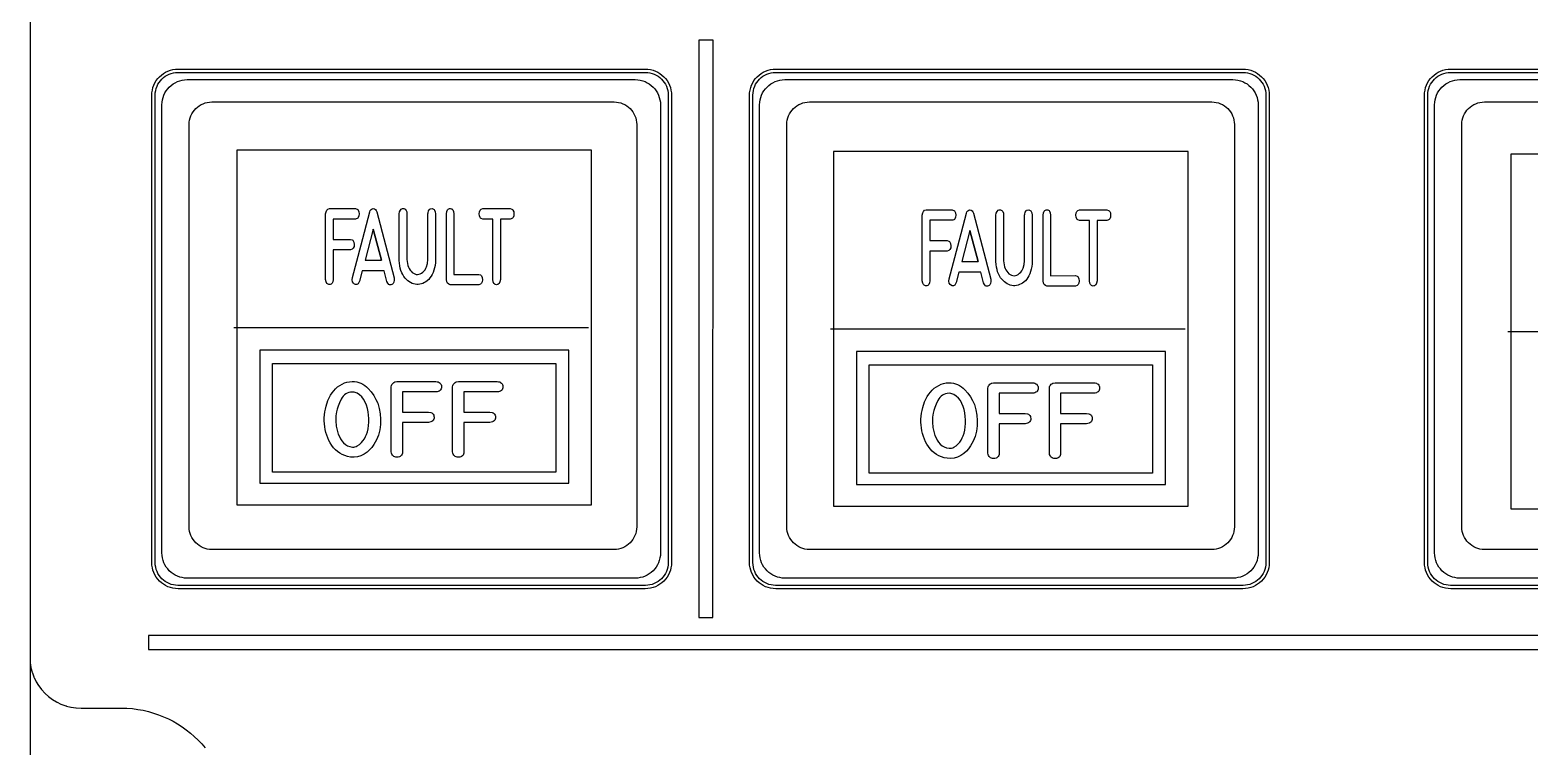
# Model space of a CAD drawing. Extents: x 27 to 704, y 10 to 614.
# Drawn here: x 27 to 94.7, y 219.6 to 252 of the extents above; entities that cross this region are included whole.
import ezdxf

# ---------------------------------------------------------------- set-up
doc = ezdxf.new("R2010")
doc.units = 0
for name, color, linetype in [('_BACKPANEL', 5, 'CONTINUOUS'), ('_ENGRAVING', 105, 'CONTINUOUS'), ('_LABELS', 30, 'CONTINUOUS'), ('_TOPLAYER', 1, 'CONTINUOUS')]:
    doc.layers.add(name, color=color, linetype=linetype)

msp = doc.modelspace()

# ---------------------------------------------------------------- linework, layer by layer
at = {"layer": '_BACKPANEL'}
for points in [[(26.966, 315.712), (26.966, 302.323), (26.966, 275.545), (26.966, 221.988), (26.966, 208.599), (26.966, 181.821), (171.966, 181.821), (171.966, 208.599), (171.966, 221.988), (171.966, 275.545), (171.966, 302.323), (171.966, 315.712)], [(33.644, 250.089), (54.74, 250.089), (54.845, 250.084), (54.947, 250.068), (55.046, 250.043), (55.14, 250.008), (55.23, 249.965), (55.315, 249.914), (55.394, 249.855), (55.467, 249.789), (55.533, 249.716), (55.592, 249.637), (55.643, 249.552), (55.687, 249.462), (55.721, 249.368), (55.746, 249.269), (55.762, 249.167), (55.767, 249.061), (55.767, 227.966), (55.762, 227.861), (55.746, 227.759), (55.721, 227.66), (55.687, 227.566), (55.643, 227.476), (55.592, 227.391), (55.533, 227.312), (55.467, 227.239), (55.394, 227.173), (55.315, 227.114), (55.23, 227.063), (55.14, 227.019), (55.046, 226.985), (54.947, 226.96), (54.845, 226.944), (54.74, 226.939), (33.644, 226.939), (33.539, 226.944), (33.437, 226.96), (33.338, 226.985), (33.244, 227.019), (33.154, 227.063), (33.069, 227.114), (32.99, 227.173), (32.917, 227.239), (32.851, 227.312), (32.792, 227.391), (32.741, 227.476), (32.698, 227.566), (32.663, 227.66), (32.638, 227.759), (32.622, 227.861), (32.617, 227.966), (32.617, 249.061), (32.622, 249.167), (32.638, 249.269), (32.663, 249.368), (32.698, 249.462), (32.741, 249.552), (32.792, 249.637), (32.851, 249.716), (32.917, 249.789), (32.99, 249.855), (33.069, 249.914), (33.154, 249.965), (33.244, 250.008), (33.338, 250.043), (33.437, 250.068), (33.539, 250.084)], [(60.62, 250.089), (81.715, 250.089), (81.821, 250.084), (81.923, 250.068), (82.021, 250.043), (82.116, 250.008), (82.206, 249.965), (82.29, 249.914), (82.369, 249.855), (82.442, 249.789), (82.509, 249.716), (82.568, 249.637), (82.619, 249.552), (82.662, 249.462), (82.696, 249.368), (82.722, 249.269), (82.737, 249.167), (82.743, 249.061), (82.743, 227.966), (82.737, 227.861), (82.722, 227.759), (82.696, 227.66), (82.662, 227.566), (82.619, 227.476), (82.568, 227.391), (82.509, 227.312), (82.442, 227.239), (82.369, 227.173), (82.29, 227.114), (82.206, 227.063), (82.116, 227.019), (82.021, 226.985), (81.923, 226.96), (81.821, 226.944), (81.715, 226.939), (60.62, 226.939), (60.514, 226.944), (60.412, 226.96), (60.314, 226.985), (60.219, 227.019), (60.129, 227.063), (60.045, 227.114), (59.966, 227.173), (59.893, 227.239), (59.827, 227.312), (59.767, 227.391), (59.716, 227.476), (59.673, 227.566), (59.639, 227.66), (59.613, 227.759), (59.598, 227.861), (59.593, 227.966), (59.593, 249.061), (59.598, 249.167), (59.613, 249.269), (59.639, 249.368), (59.673, 249.462), (59.716, 249.552), (59.767, 249.637), (59.827, 249.716), (59.893, 249.789), (59.966, 249.855), (60.045, 249.914), (60.129, 249.965), (60.219, 250.008), (60.314, 250.043), (60.412, 250.068), (60.514, 250.084)]]:
    msp.add_lwpolyline(points, close=True, dxfattribs=at)
msp.add_lwpolyline([(112.179, 226.939), (91.084, 226.939), (90.978, 226.944), (90.876, 226.96), (90.777, 226.985), (90.683, 227.019), (90.593, 227.063), (90.508, 227.114), (90.429, 227.173), (90.357, 227.239), (90.29, 227.312), (90.231, 227.391), (90.18, 227.476), (90.137, 227.566), (90.102, 227.66), (90.077, 227.759), (90.062, 227.861), (90.056, 227.966), (90.056, 249.061), (90.062, 249.167), (90.077, 249.269), (90.102, 249.368), (90.137, 249.462), (90.18, 249.552), (90.231, 249.637), (90.29, 249.716), (90.357, 249.789), (90.429, 249.855), (90.508, 249.914), (90.593, 249.965), (90.683, 250.008), (90.777, 250.043), (90.876, 250.068), (90.978, 250.084), (91.084, 250.089), (112.179, 250.089)], dxfattribs=at)
at = {"layer": '_ENGRAVING'}
for points in [[(57.156, 251.549), (57.146, 225.486), (57.782, 225.486), (57.792, 251.549)], [(33.654, 250.242), (54.73, 250.242), (54.852, 250.236), (54.97, 250.218), (55.085, 250.189), (55.194, 250.149), (55.298, 250.099), (55.396, 250.039), (55.488, 249.971), (55.572, 249.894), (55.649, 249.81), (55.718, 249.718), (55.777, 249.62), (55.827, 249.516), (55.867, 249.406), (55.896, 249.292), (55.914, 249.174), (55.92, 249.052), (55.92, 227.976), (55.914, 227.854), (55.896, 227.736), (55.867, 227.621), (55.827, 227.512), (55.777, 227.408), (55.718, 227.31), (55.649, 227.218), (55.572, 227.134), (55.488, 227.057), (55.396, 226.988), (55.298, 226.929), (55.194, 226.879), (55.085, 226.839), (54.97, 226.81), (54.852, 226.792), (54.73, 226.786), (33.654, 226.786), (33.532, 226.792), (33.414, 226.81), (33.3, 226.839), (33.19, 226.879), (33.086, 226.929), (32.988, 226.988), (32.896, 227.057), (32.812, 227.134), (32.735, 227.218), (32.667, 227.31), (32.607, 227.408), (32.557, 227.512), (32.517, 227.621), (32.488, 227.736), (32.47, 227.854), (32.464, 227.976), (32.464, 249.052), (32.47, 249.174), (32.488, 249.292), (32.517, 249.406), (32.557, 249.516), (32.607, 249.62), (32.667, 249.718), (32.735, 249.81), (32.812, 249.894), (32.896, 249.971), (32.988, 250.039), (33.086, 250.099), (33.19, 250.149), (33.3, 250.189), (33.414, 250.218), (33.532, 250.236)], [(60.63, 250.242), (81.705, 250.242), (81.827, 250.236), (81.946, 250.218), (82.06, 250.189), (82.17, 250.149), (82.274, 250.099), (82.372, 250.039), (82.463, 249.971), (82.548, 249.894), (82.625, 249.81), (82.693, 249.718), (82.753, 249.62), (82.803, 249.516), (82.842, 249.406), (82.872, 249.292), (82.89, 249.174), (82.896, 249.052), (82.896, 227.976), (82.89, 227.854), (82.872, 227.736), (82.842, 227.621), (82.803, 227.512), (82.753, 227.408), (82.693, 227.31), (82.625, 227.218), (82.548, 227.134), (82.463, 227.057), (82.372, 226.988), (82.274, 226.929), (82.17, 226.879), (82.06, 226.839), (81.946, 226.81), (81.827, 226.792), (81.705, 226.786), (60.63, 226.786), (60.508, 226.792), (60.389, 226.81), (60.275, 226.839), (60.166, 226.879), (60.061, 226.929), (59.963, 226.988), (59.872, 227.057), (59.787, 227.134), (59.71, 227.218), (59.642, 227.31), (59.583, 227.408), (59.533, 227.512), (59.493, 227.621), (59.463, 227.736), (59.445, 227.854), (59.439, 227.976), (59.439, 249.052), (59.445, 249.174), (59.463, 249.292), (59.493, 249.406), (59.533, 249.516), (59.583, 249.62), (59.642, 249.718), (59.71, 249.81), (59.787, 249.894), (59.872, 249.971), (59.963, 250.039), (60.061, 250.099), (60.166, 250.149), (60.275, 250.189), (60.389, 250.218), (60.508, 250.236)], [(34.062, 249.764), (54.278, 249.764), (54.395, 249.758), (54.509, 249.741), (54.619, 249.713), (54.724, 249.674), (54.824, 249.626), (54.918, 249.569), (55.006, 249.504), (55.087, 249.43), (55.16, 249.349), (55.226, 249.261), (55.283, 249.167), (55.331, 249.067), (55.369, 248.962), (55.397, 248.853), (55.415, 248.739), (55.42, 248.622), (55.42, 228.406), (55.415, 228.289), (55.397, 228.175), (55.369, 228.066), (55.331, 227.961), (55.283, 227.861), (55.226, 227.767), (55.16, 227.679), (55.087, 227.598), (55.006, 227.524), (54.918, 227.458), (54.824, 227.401), (54.724, 227.353), (54.619, 227.315), (54.509, 227.287), (54.395, 227.27), (54.278, 227.264), (34.062, 227.264), (33.945, 227.27), (33.832, 227.287), (33.722, 227.315), (33.617, 227.353), (33.517, 227.401), (33.423, 227.458), (33.335, 227.524), (33.254, 227.598), (33.181, 227.679), (33.115, 227.767), (33.058, 227.861), (33.01, 227.961), (32.972, 228.066), (32.944, 228.175), (32.926, 228.289), (32.92, 228.406), (32.92, 248.622), (32.926, 248.739), (32.944, 248.853), (32.972, 248.962), (33.01, 249.067), (33.058, 249.167), (33.115, 249.261), (33.181, 249.349), (33.254, 249.43), (33.335, 249.504), (33.423, 249.569), (33.517, 249.626), (33.617, 249.674), (33.722, 249.713), (33.832, 249.741), (33.945, 249.758)], [(61.038, 249.764), (81.254, 249.764), (81.371, 249.758), (81.485, 249.741), (81.594, 249.713), (81.699, 249.674), (81.799, 249.626), (81.893, 249.569), (81.981, 249.504), (82.062, 249.43), (82.136, 249.349), (82.201, 249.261), (82.258, 249.167), (82.306, 249.067), (82.345, 248.962), (82.373, 248.853), (82.39, 248.739), (82.396, 248.622), (82.396, 228.406), (82.39, 228.289), (82.373, 228.175), (82.345, 228.066), (82.306, 227.961), (82.258, 227.861), (82.201, 227.767), (82.136, 227.679), (82.062, 227.598), (81.981, 227.524), (81.893, 227.458), (81.799, 227.401), (81.699, 227.353), (81.594, 227.315), (81.485, 227.287), (81.371, 227.27), (81.254, 227.264), (61.038, 227.264), (60.921, 227.27), (60.807, 227.287), (60.698, 227.315), (60.592, 227.353), (60.493, 227.401), (60.398, 227.458), (60.311, 227.524), (60.23, 227.598), (60.156, 227.679), (60.09, 227.767), (60.033, 227.861), (59.985, 227.961), (59.947, 228.066), (59.919, 228.175), (59.902, 228.289), (59.896, 228.406), (59.896, 248.622), (59.902, 248.739), (59.919, 248.853), (59.947, 248.962), (59.985, 249.067), (60.033, 249.167), (60.09, 249.261), (60.156, 249.349), (60.23, 249.43), (60.311, 249.504), (60.398, 249.569), (60.493, 249.626), (60.592, 249.674), (60.698, 249.713), (60.807, 249.741), (60.921, 249.758)], [(32.309, 224.047), (168.127, 224.047), (168.127, 224.683), (32.309, 224.683)]]:
    msp.add_lwpolyline(points, close=True, dxfattribs=at)
for points in [[(112.169, 226.786), (91.094, 226.786), (90.972, 226.792), (90.853, 226.81), (90.739, 226.839), (90.629, 226.879), (90.525, 226.929), (90.427, 226.988), (90.335, 227.057), (90.251, 227.134), (90.174, 227.218), (90.106, 227.31), (90.046, 227.408), (89.996, 227.512), (89.956, 227.621), (89.927, 227.736), (89.909, 227.854), (89.903, 227.976), (89.903, 249.052), (89.909, 249.174), (89.927, 249.292), (89.956, 249.406), (89.996, 249.516), (90.046, 249.62), (90.106, 249.718), (90.174, 249.81), (90.251, 249.894), (90.335, 249.971), (90.427, 250.039), (90.525, 250.099), (90.629, 250.149), (90.739, 250.189), (90.853, 250.218), (90.972, 250.236), (91.094, 250.242), (112.169, 250.242)], [(111.718, 227.264), (91.502, 227.264), (91.385, 227.27), (91.271, 227.287), (91.161, 227.315), (91.056, 227.353), (90.956, 227.401), (90.862, 227.458), (90.774, 227.524), (90.693, 227.598), (90.62, 227.679), (90.554, 227.767), (90.497, 227.861), (90.449, 227.961), (90.411, 228.066), (90.383, 228.175), (90.365, 228.289), (90.36, 228.406), (90.36, 248.622), (90.365, 248.739), (90.383, 248.853), (90.411, 248.962), (90.449, 249.067), (90.497, 249.167), (90.554, 249.261), (90.62, 249.349), (90.693, 249.43), (90.774, 249.504), (90.862, 249.569), (90.956, 249.626), (91.056, 249.674), (91.161, 249.713), (91.271, 249.741), (91.385, 249.758), (91.502, 249.764), (111.718, 249.764)]]:
    msp.add_lwpolyline(points, dxfattribs=at)
at = {"layer": '_LABELS'}
for points in [[(52.307, 230.572), (52.307, 246.574), (36.307, 246.574), (36.307, 230.572)], [(79.237, 230.513), (79.237, 246.515), (63.237, 246.515), (63.237, 230.513)], [(109.805, 230.399), (109.805, 246.401), (93.805, 246.401), (93.805, 230.399)], [(40.307, 240.746), (40.307, 243.706), (40.326, 243.804), (40.361, 243.877), (40.412, 243.923), (40.479, 243.945), (41.653, 243.945), (41.692, 243.937), (41.727, 243.923), (41.756, 243.903), (41.779, 243.876), (41.811, 243.804), (41.821, 243.707), (41.811, 243.61), (41.779, 243.539), (41.755, 243.513), (41.725, 243.493), (41.691, 243.48), (41.651, 243.473), (40.648, 243.473), (40.648, 242.555), (41.43, 242.555), (41.503, 242.535), (41.532, 242.516), (41.556, 242.49), (41.588, 242.422), (41.6, 242.329), (41.59, 242.235), (41.558, 242.163), (41.534, 242.135), (41.505, 242.112), (41.43, 242.084), (40.648, 242.084), (40.648, 240.746), (40.633, 240.645), (40.601, 240.572), (40.578, 240.546), (40.551, 240.527), (40.519, 240.516), (40.484, 240.511), (40.448, 240.514), (40.416, 240.525), (40.388, 240.543), (40.363, 240.568), (40.327, 240.642)], [(41.521, 240.832), (41.909, 242.311), (42.299, 243.79), (42.324, 243.857), (42.359, 243.905), (42.403, 243.934), (42.458, 243.945), (42.512, 243.936), (42.557, 243.907), (42.592, 243.858), (42.618, 243.79), (43.395, 240.824), (43.402, 240.716), (43.387, 240.629), (43.35, 240.563), (43.323, 240.538), (43.291, 240.518), (43.257, 240.505), (43.224, 240.501), (43.194, 240.506), (43.166, 240.519), (43.116, 240.572), (43.074, 240.659), (42.949, 241.139), (41.961, 241.139), (41.839, 240.671), (41.797, 240.583), (41.772, 240.552), (41.746, 240.53), (41.717, 240.518), (41.686, 240.514), (41.654, 240.519), (41.619, 240.532), (41.559, 240.578), (41.523, 240.644), (41.51, 240.728)], [(45.268, 241.641), (45.268, 241.607), (45.263, 241.506), (45.247, 241.382), (45.225, 241.267), (45.197, 241.159), (45.162, 241.06), (45.12, 240.97), (45.073, 240.888), (45.019, 240.814), (44.959, 240.749), (44.83, 240.643), (44.764, 240.602), (44.697, 240.57), (44.629, 240.545), (44.56, 240.529), (44.49, 240.521), (44.418, 240.521), (44.347, 240.529), (44.278, 240.545), (44.21, 240.569), (44.143, 240.601), (44.015, 240.689), (43.893, 240.81), (43.836, 240.882), (43.787, 240.962), (43.745, 241.05), (43.709, 241.146), (43.68, 241.25), (43.658, 241.361), (43.642, 241.48), (43.634, 241.607), (43.634, 241.641), (43.634, 243.71), (43.647, 243.8), (43.681, 243.875), (43.725, 243.923), (43.778, 243.945), (43.841, 243.94), (43.9, 243.911), (43.942, 243.864), (43.967, 243.796), (43.976, 243.71), (43.976, 241.641), (43.998, 241.46), (44.019, 241.379), (44.046, 241.303), (44.08, 241.234), (44.121, 241.171), (44.168, 241.114), (44.221, 241.063), (44.278, 241.022), (44.336, 240.993), (44.395, 240.976), (44.454, 240.972), (44.515, 240.98), (44.575, 241.001), (44.637, 241.034), (44.699, 241.08), (44.752, 241.13), (44.797, 241.186), (44.835, 241.249), (44.865, 241.319), (44.907, 241.472), (44.927, 241.641), (44.927, 243.71), (44.93, 243.755), (44.952, 243.844), (44.99, 243.905), (45.014, 243.925), (45.043, 243.937), (45.113, 243.941), (45.181, 243.919), (45.207, 243.899), (45.229, 243.873), (45.258, 243.804), (45.268, 243.71)], [(45.929, 240.506), (45.862, 240.526), (45.811, 240.571), (45.776, 240.643), (45.757, 240.74), (45.757, 243.706), (45.778, 243.812), (45.814, 243.887), (45.838, 243.912), (45.866, 243.931), (45.898, 243.941), (45.934, 243.944), (45.97, 243.939), (46.001, 243.927), (46.028, 243.908), (46.051, 243.882), (46.083, 243.809), (46.099, 243.706), (46.099, 240.975), (47.218, 240.976), (47.293, 240.951), (47.322, 240.93), (47.346, 240.903), (47.378, 240.831), (47.388, 240.735), (47.377, 240.641), (47.344, 240.571), (47.32, 240.546), (47.291, 240.526), (47.217, 240.506)], [(47.854, 240.743), (47.854, 243.471), (47.409, 243.471), (47.335, 243.493), (47.305, 243.513), (47.282, 243.54), (47.25, 243.611), (47.24, 243.707), (47.25, 243.804), (47.282, 243.875), (47.306, 243.902), (47.335, 243.922), (47.409, 243.945), (48.639, 243.945), (48.713, 243.923), (48.741, 243.903), (48.765, 243.876), (48.797, 243.804), (48.807, 243.707), (48.797, 243.61), (48.766, 243.539), (48.742, 243.512), (48.713, 243.492), (48.679, 243.479), (48.639, 243.471), (48.196, 243.471), (48.196, 240.743), (48.174, 240.639), (48.137, 240.565), (48.113, 240.54), (48.085, 240.521), (48.053, 240.511), (48.017, 240.508), (47.981, 240.512), (47.95, 240.524), (47.923, 240.543), (47.901, 240.568), (47.868, 240.641)], [(67.237, 240.688), (67.237, 243.648), (67.256, 243.746), (67.291, 243.818), (67.342, 243.865), (67.409, 243.886), (68.583, 243.886), (68.623, 243.878), (68.657, 243.864), (68.686, 243.844), (68.709, 243.817), (68.741, 243.746), (68.752, 243.649), (68.741, 243.552), (68.709, 243.481), (68.685, 243.454), (68.655, 243.435), (68.621, 243.421), (68.581, 243.414), (67.578, 243.414), (67.578, 242.497), (68.36, 242.497), (68.433, 242.476), (68.462, 242.457), (68.486, 242.432), (68.518, 242.363), (68.53, 242.27), (68.52, 242.176), (68.488, 242.104), (68.464, 242.076), (68.435, 242.054), (68.36, 242.025), (67.578, 242.025), (67.578, 240.688), (67.563, 240.586), (67.531, 240.513), (67.508, 240.487), (67.481, 240.469), (67.45, 240.457), (67.414, 240.453), (67.378, 240.456), (67.346, 240.466), (67.318, 240.484), (67.293, 240.51), (67.257, 240.584)], [(68.451, 240.773), (68.839, 242.252), (69.229, 243.732), (69.254, 243.799), (69.289, 243.847), (69.333, 243.876), (69.388, 243.886), (69.442, 243.877), (69.487, 243.848), (69.522, 243.8), (69.548, 243.732), (70.325, 240.765), (70.332, 240.657), (70.317, 240.57), (70.28, 240.504), (70.253, 240.479), (70.221, 240.459), (70.187, 240.447), (70.154, 240.442), (70.124, 240.447), (70.096, 240.46), (70.046, 240.513), (70.004, 240.6), (69.879, 241.08), (68.891, 241.08), (68.77, 240.612), (68.727, 240.524), (68.702, 240.494), (68.676, 240.472), (68.647, 240.459), (68.616, 240.455), (68.584, 240.46), (68.549, 240.474), (68.489, 240.52), (68.453, 240.585), (68.44, 240.67)], [(72.198, 241.582), (72.198, 241.548), (72.193, 241.448), (72.177, 241.324), (72.155, 241.208), (72.127, 241.101), (72.092, 241.002), (72.051, 240.911), (72.003, 240.829), (71.949, 240.755), (71.889, 240.69), (71.76, 240.584), (71.694, 240.544), (71.627, 240.511), (71.559, 240.487), (71.49, 240.47), (71.42, 240.462), (71.348, 240.462), (71.277, 240.47), (71.208, 240.486), (71.14, 240.51), (71.073, 240.542), (70.945, 240.631), (70.823, 240.751), (70.767, 240.824), (70.717, 240.904), (70.675, 240.992), (70.639, 241.087), (70.61, 241.191), (70.588, 241.302), (70.572, 241.422), (70.564, 241.548), (70.564, 241.582), (70.564, 243.651), (70.577, 243.742), (70.611, 243.816), (70.655, 243.865), (70.708, 243.886), (70.771, 243.881), (70.83, 243.853), (70.872, 243.805), (70.897, 243.738), (70.906, 243.651), (70.906, 241.582), (70.928, 241.401), (70.949, 241.32), (70.976, 241.245), (71.01, 241.176), (71.051, 241.113), (71.098, 241.056), (71.151, 241.005), (71.208, 240.963), (71.266, 240.934), (71.325, 240.918), (71.384, 240.913), (71.445, 240.922), (71.506, 240.943), (71.567, 240.976), (71.63, 241.022), (71.682, 241.071), (71.727, 241.127), (71.765, 241.19), (71.795, 241.26), (71.837, 241.413), (71.857, 241.582), (71.857, 243.651), (71.86, 243.696), (71.882, 243.785), (71.92, 243.846), (71.944, 243.866), (71.973, 243.879), (72.043, 243.883), (72.111, 243.861), (72.137, 243.841), (72.159, 243.815), (72.188, 243.745), (72.198, 243.651)], [(72.859, 240.448), (72.792, 240.467), (72.742, 240.513), (72.706, 240.584), (72.687, 240.681), (72.687, 243.648), (72.708, 243.753), (72.744, 243.828), (72.768, 243.854), (72.796, 243.872), (72.828, 243.882), (72.864, 243.885), (72.9, 243.881), (72.931, 243.869), (72.958, 243.85), (72.981, 243.824), (73.014, 243.75), (73.029, 243.648), (73.029, 240.916), (74.148, 240.918), (74.223, 240.892), (74.253, 240.871), (74.277, 240.844), (74.308, 240.772), (74.318, 240.677), (74.307, 240.582), (74.274, 240.513), (74.25, 240.487), (74.221, 240.468), (74.147, 240.448)], [(74.784, 240.684), (74.784, 243.413), (74.339, 243.413), (74.265, 243.434), (74.235, 243.455), (74.212, 243.481), (74.18, 243.552), (74.17, 243.649), (74.18, 243.745), (74.212, 243.817), (74.236, 243.843), (74.265, 243.864), (74.339, 243.886), (75.569, 243.886), (75.643, 243.864), (75.671, 243.844), (75.695, 243.817), (75.727, 243.746), (75.737, 243.649), (75.727, 243.552), (75.696, 243.48), (75.672, 243.454), (75.643, 243.434), (75.609, 243.42), (75.569, 243.413), (75.126, 243.413), (75.126, 240.684), (75.104, 240.58), (75.067, 240.506), (75.043, 240.481), (75.015, 240.463), (74.983, 240.452), (74.947, 240.449), (74.911, 240.454), (74.88, 240.465), (74.853, 240.484), (74.831, 240.51), (74.798, 240.583)], [(42.825, 241.611), (42.457, 243.02), (42.086, 241.611)], [(42.457, 243.02), (42.825, 241.611)], [(69.755, 241.552), (69.387, 242.961), (69.016, 241.552)], [(69.387, 242.961), (69.755, 241.552)], [(37.334, 237.555), (37.334, 237.413), (37.334, 231.555), (51.28, 231.555), (51.28, 237.555)], [(37.905, 236.957), (50.691, 236.957), (50.691, 232.055), (37.905, 232.055)], [(64.264, 237.497), (64.264, 237.354), (64.264, 231.497), (78.21, 231.497), (78.21, 237.497)], [(64.835, 236.898), (77.621, 236.898), (77.621, 231.997), (64.835, 231.997)], [(42.658, 235.156), (42.728, 234.923), (42.773, 234.685), (42.791, 234.443), (42.784, 234.197), (42.75, 233.954), (42.689, 233.721), (42.602, 233.5), (42.487, 233.289), (42.399, 233.166), (42.296, 233.053), (42.179, 232.95), (42.047, 232.856), (41.903, 232.781), (41.753, 232.735), (41.595, 232.718), (41.43, 232.73), (41.297, 232.758), (41.172, 232.797), (41.055, 232.846), (40.945, 232.906), (40.844, 232.978), (40.751, 233.06), (40.666, 233.153), (40.589, 233.258), (40.52, 233.369), (40.459, 233.483), (40.405, 233.601), (40.36, 233.721), (40.322, 233.845), (40.292, 233.972), (40.269, 234.101), (40.255, 234.234), (40.248, 234.368), (40.249, 234.502), (40.257, 234.634), (40.273, 234.765), (40.296, 234.896), (40.327, 235.026), (40.412, 235.283), (40.466, 235.406), (40.527, 235.521), (40.596, 235.626), (40.672, 235.724), (40.756, 235.812), (40.847, 235.892), (40.945, 235.963), (41.051, 236.025), (41.16, 236.075), (41.27, 236.11), (41.384, 236.132), (41.499, 236.139), (41.608, 236.134), (41.712, 236.119), (41.811, 236.095), (41.904, 236.061), (41.993, 236.018), (42.076, 235.965), (42.155, 235.902), (42.228, 235.829), (42.361, 235.671), (42.477, 235.506), (42.576, 235.334)], [(41.514, 235.665), (41.433, 235.66), (41.357, 235.644), (41.286, 235.618), (41.221, 235.582), (41.16, 235.536), (41.105, 235.479), (41.054, 235.412), (41.009, 235.335), (40.931, 235.175), (40.869, 235.028), (40.823, 234.893), (40.792, 234.771), (40.769, 234.583), (40.767, 234.359), (40.79, 234.118), (40.843, 233.881), (40.881, 233.766), (40.927, 233.656), (40.981, 233.553), (41.044, 233.455), (41.116, 233.369), (41.199, 233.298), (41.292, 233.243), (41.396, 233.204), (41.518, 233.182), (41.576, 233.183), (41.632, 233.191), (41.686, 233.206), (41.737, 233.229), (41.834, 233.297), (41.92, 233.381), (41.995, 233.468), (42.059, 233.558), (42.112, 233.65), (42.156, 233.753), (42.193, 233.871), (42.222, 234.005), (42.243, 234.153), (42.256, 234.309), (42.257, 234.465), (42.247, 234.621), (42.227, 234.777), (42.195, 234.928), (42.151, 235.072), (42.094, 235.208), (42.025, 235.337), (41.942, 235.45), (41.843, 235.541), (41.728, 235.609), (41.597, 235.655)], [(43.27, 232.959), (43.27, 235.902), (43.282, 235.954), (43.299, 235.999), (43.322, 236.038), (43.351, 236.071), (43.386, 236.097), (43.427, 236.118), (43.528, 236.139), (45.283, 236.139), (45.342, 236.131), (45.393, 236.117), (45.436, 236.097), (45.472, 236.07), (45.499, 236.038), (45.519, 235.999), (45.531, 235.954), (45.535, 235.903), (45.531, 235.851), (45.519, 235.806), (45.499, 235.768), (45.471, 235.736), (45.435, 235.71), (45.391, 235.69), (45.339, 235.677), (45.279, 235.67), (43.78, 235.67), (43.78, 234.757), (44.949, 234.757), (45.059, 234.737), (45.102, 234.718), (45.138, 234.693), (45.166, 234.662), (45.186, 234.624), (45.198, 234.581), (45.203, 234.532), (45.2, 234.483), (45.188, 234.439), (45.169, 234.4), (45.141, 234.367), (45.106, 234.339), (45.062, 234.317), (44.949, 234.289), (43.78, 234.289), (43.78, 232.959), (43.772, 232.905), (43.758, 232.858), (43.737, 232.818), (43.709, 232.785), (43.675, 232.76), (43.635, 232.741), (43.588, 232.73), (43.534, 232.725), (43.48, 232.728), (43.432, 232.739), (43.39, 232.757), (43.354, 232.782), (43.324, 232.815), (43.3, 232.856), (43.282, 232.904)], [(46.042, 232.959), (46.042, 235.902), (46.053, 235.954), (46.071, 235.999), (46.094, 236.038), (46.123, 236.071), (46.158, 236.097), (46.199, 236.118), (46.3, 236.139), (48.055, 236.139), (48.114, 236.131), (48.165, 236.117), (48.208, 236.097), (48.244, 236.07), (48.271, 236.038), (48.291, 235.999), (48.303, 235.954), (48.307, 235.903), (48.303, 235.851), (48.291, 235.806), (48.271, 235.768), (48.243, 235.736), (48.207, 235.71), (48.163, 235.69), (48.111, 235.677), (48.051, 235.67), (46.552, 235.67), (46.552, 234.757), (47.721, 234.757), (47.831, 234.737), (47.874, 234.718), (47.91, 234.693), (47.937, 234.662), (47.958, 234.624), (47.97, 234.581), (47.975, 234.532), (47.972, 234.483), (47.96, 234.439), (47.941, 234.4), (47.913, 234.367), (47.877, 234.339), (47.833, 234.317), (47.721, 234.289), (46.552, 234.289), (46.552, 232.959), (46.544, 232.905), (46.53, 232.858), (46.509, 232.818), (46.481, 232.785), (46.447, 232.76), (46.407, 232.741), (46.36, 232.73), (46.306, 232.725), (46.252, 232.728), (46.204, 232.739), (46.162, 232.757), (46.126, 232.782), (46.096, 232.815), (46.072, 232.856), (46.054, 232.904)], [(69.588, 235.097), (69.658, 234.864), (69.703, 234.626), (69.721, 234.384), (69.714, 234.138), (69.68, 233.895), (69.619, 233.663), (69.532, 233.441), (69.417, 233.231), (69.329, 233.108), (69.226, 232.995), (69.109, 232.891), (68.977, 232.797), (68.834, 232.722), (68.683, 232.676), (68.525, 232.66), (68.36, 232.672), (68.227, 232.699), (68.102, 232.738), (67.985, 232.787), (67.875, 232.848), (67.774, 232.919), (67.681, 233.001), (67.596, 233.095), (67.519, 233.199), (67.45, 233.31), (67.389, 233.424), (67.335, 233.542), (67.29, 233.662), (67.252, 233.786), (67.222, 233.913), (67.199, 234.043), (67.185, 234.176), (67.178, 234.31), (67.179, 234.443), (67.187, 234.575), (67.203, 234.707), (67.226, 234.837), (67.257, 234.967), (67.342, 235.224), (67.396, 235.347), (67.457, 235.462), (67.526, 235.568), (67.602, 235.665), (67.686, 235.753), (67.777, 235.833), (67.875, 235.904), (67.981, 235.966), (68.09, 236.016), (68.2, 236.052), (68.314, 236.073), (68.429, 236.08), (68.538, 236.075), (68.642, 236.061), (68.741, 236.036), (68.834, 236.003), (68.923, 235.959), (69.006, 235.906), (69.085, 235.843), (69.158, 235.77), (69.291, 235.612), (69.407, 235.447), (69.506, 235.276)], [(68.444, 235.606), (68.363, 235.601), (68.287, 235.586), (68.216, 235.56), (68.151, 235.524), (68.09, 235.477), (68.035, 235.42), (67.984, 235.353), (67.939, 235.276), (67.861, 235.117), (67.799, 234.97), (67.753, 234.835), (67.722, 234.712), (67.699, 234.524), (67.697, 234.3), (67.72, 234.06), (67.773, 233.822), (67.811, 233.707), (67.857, 233.598), (67.911, 233.494), (67.974, 233.397), (68.046, 233.31), (68.129, 233.239), (68.222, 233.184), (68.326, 233.146), (68.448, 233.124), (68.506, 233.124), (68.562, 233.132), (68.616, 233.147), (68.667, 233.17), (68.764, 233.238), (68.85, 233.322), (68.925, 233.409), (68.989, 233.499), (69.042, 233.591), (69.086, 233.694), (69.123, 233.813), (69.152, 233.946), (69.173, 234.095), (69.186, 234.251), (69.187, 234.406), (69.178, 234.562), (69.157, 234.718), (69.125, 234.87), (69.081, 235.014), (69.024, 235.15), (68.955, 235.278), (68.872, 235.392), (68.773, 235.482), (68.658, 235.551), (68.527, 235.596)], [(70.2, 232.9), (70.2, 235.843), (70.212, 235.895), (70.229, 235.94), (70.252, 235.98), (70.281, 236.012), (70.316, 236.039), (70.357, 236.059), (70.458, 236.08), (72.213, 236.08), (72.272, 236.072), (72.323, 236.058), (72.366, 236.038), (72.402, 236.012), (72.429, 235.979), (72.449, 235.94), (72.461, 235.895), (72.465, 235.844), (72.461, 235.793), (72.449, 235.748), (72.429, 235.709), (72.401, 235.677), (72.365, 235.651), (72.321, 235.631), (72.269, 235.618), (72.209, 235.611), (70.71, 235.611), (70.71, 234.699), (71.879, 234.699), (71.989, 234.678), (72.032, 234.659), (72.068, 234.634), (72.096, 234.603), (72.116, 234.566), (72.128, 234.523), (72.133, 234.473), (72.13, 234.424), (72.118, 234.38), (72.099, 234.341), (72.071, 234.308), (72.036, 234.281), (71.992, 234.258), (71.879, 234.23), (70.71, 234.23), (70.71, 232.9), (70.702, 232.846), (70.688, 232.799), (70.667, 232.76), (70.639, 232.727), (70.605, 232.701), (70.565, 232.683), (70.518, 232.671), (70.464, 232.667), (70.41, 232.67), (70.362, 232.68), (70.32, 232.698), (70.285, 232.723), (70.255, 232.756), (70.231, 232.797), (70.212, 232.845)], [(72.972, 232.9), (72.972, 235.843), (72.984, 235.895), (73.001, 235.94), (73.024, 235.98), (73.053, 236.012), (73.088, 236.039), (73.129, 236.059), (73.23, 236.08), (74.985, 236.08), (75.044, 236.072), (75.095, 236.058), (75.138, 236.038), (75.174, 236.012), (75.201, 235.979), (75.221, 235.94), (75.233, 235.895), (75.237, 235.844), (75.233, 235.793), (75.221, 235.748), (75.201, 235.709), (75.173, 235.677), (75.137, 235.651), (75.093, 235.631), (75.041, 235.618), (74.981, 235.611), (73.482, 235.611), (73.482, 234.699), (74.651, 234.699), (74.761, 234.678), (74.804, 234.659), (74.84, 234.634), (74.868, 234.603), (74.888, 234.566), (74.9, 234.523), (74.905, 234.473), (74.902, 234.424), (74.89, 234.38), (74.871, 234.341), (74.843, 234.308), (74.807, 234.281), (74.764, 234.258), (74.651, 234.23), (73.482, 234.23), (73.482, 232.9), (73.474, 232.846), (73.46, 232.799), (73.439, 232.76), (73.411, 232.727), (73.377, 232.701), (73.337, 232.683), (73.29, 232.671), (73.236, 232.667), (73.182, 232.67), (73.134, 232.68), (73.092, 232.698), (73.056, 232.723), (73.026, 232.756), (73.002, 232.797), (72.984, 232.845)]]:
    msp.add_lwpolyline(points, close=True, dxfattribs=at)
for points in [[(36.168, 238.573), (52.168, 238.573)], [(63.098, 238.514), (79.098, 238.514)], [(93.666, 238.4), (109.666, 238.4)]]:
    msp.add_lwpolyline(points, dxfattribs=at)
at = {"layer": '_TOPLAYER'}
for points in [[(26.966, 294.989), (26.966, 225.323), (26.966, 225.323), (26.966, 223.69), (26.968, 223.575), (26.977, 223.462), (26.977, 223.447), (27.01, 223.234), (27.01, 223.224), (27.062, 223.025), (27.067, 223.01), (27.072, 222.997), (27.14, 222.811), (27.145, 222.797), (27.152, 222.783), (27.236, 222.609), (27.251, 222.58), (27.354, 222.412), (27.364, 222.4), (27.488, 222.235), (27.498, 222.225), (27.637, 222.073), (27.648, 222.062), (27.804, 221.921), (27.976, 221.793), (27.981, 221.791), (27.986, 221.782), (28.161, 221.677), (28.174, 221.671), (28.184, 221.664), (28.194, 221.664), (28.363, 221.583), (28.399, 221.568), (28.576, 221.503), (28.593, 221.498), (28.609, 221.493), (28.804, 221.443), (28.83, 221.443), (29.039, 221.411), (29.051, 221.411), (29.282, 221.4), (31.084, 221.4), (31.336, 221.393), (31.585, 221.374), (31.831, 221.343), (32.072, 221.299), (32.31, 221.244), (32.543, 221.178), (32.771, 221.1), (32.993, 221.012), (33.211, 220.913), (33.422, 220.804), (33.628, 220.685), (33.827, 220.557), (34.019, 220.419), (34.204, 220.273), (34.382, 220.118), (34.553, 219.955), (34.715, 219.784), (34.869, 219.605)], [(110.763, 228.557), (92.614, 228.557), (92.509, 228.563), (92.407, 228.578), (92.308, 228.603), (92.214, 228.638), (92.124, 228.681), (92.04, 228.732), (91.961, 228.791), (91.888, 228.857), (91.822, 228.93), (91.763, 229.009), (91.712, 229.093), (91.669, 229.183), (91.635, 229.277), (91.609, 229.376), (91.594, 229.478), (91.589, 229.583), (91.589, 247.732), (91.594, 247.837), (91.609, 247.939), (91.635, 248.038), (91.669, 248.132), (91.712, 248.222), (91.763, 248.306), (91.822, 248.385), (91.888, 248.458), (91.961, 248.524), (92.04, 248.583), (92.124, 248.634), (92.214, 248.677), (92.308, 248.712), (92.407, 248.737), (92.509, 248.752), (92.614, 248.757), (110.763, 248.757)]]:
    msp.add_lwpolyline(points, dxfattribs=at)
for points in [[(35.175, 248.757), (53.324, 248.757), (53.429, 248.752), (53.531, 248.737), (53.63, 248.712), (53.724, 248.677), (53.814, 248.634), (53.898, 248.583), (53.977, 248.524), (54.05, 248.458), (54.116, 248.385), (54.175, 248.306), (54.226, 248.222), (54.269, 248.132), (54.304, 248.038), (54.329, 247.939), (54.344, 247.837), (54.349, 247.732), (54.349, 229.583), (54.344, 229.478), (54.329, 229.376), (54.304, 229.277), (54.269, 229.183), (54.226, 229.093), (54.175, 229.009), (54.116, 228.93), (54.05, 228.857), (53.977, 228.791), (53.898, 228.732), (53.814, 228.681), (53.724, 228.638), (53.63, 228.603), (53.531, 228.578), (53.429, 228.563), (53.324, 228.557), (35.175, 228.557), (35.07, 228.563), (34.968, 228.578), (34.869, 228.603), (34.775, 228.638), (34.685, 228.681), (34.601, 228.732), (34.522, 228.791), (34.449, 228.857), (34.383, 228.93), (34.324, 229.009), (34.273, 229.093), (34.23, 229.183), (34.195, 229.277), (34.17, 229.376), (34.155, 229.478), (34.149, 229.583), (34.149, 247.732), (34.155, 247.837), (34.17, 247.939), (34.195, 248.038), (34.23, 248.132), (34.273, 248.222), (34.324, 248.306), (34.383, 248.385), (34.449, 248.458), (34.522, 248.524), (34.601, 248.583), (34.685, 248.634), (34.775, 248.677), (34.869, 248.712), (34.968, 248.737), (35.07, 248.752)], [(62.15, 248.757), (80.3, 248.757), (80.405, 248.752), (80.507, 248.737), (80.605, 248.712), (80.699, 248.677), (80.789, 248.634), (80.874, 248.583), (80.953, 248.524), (81.025, 248.458), (81.091, 248.385), (81.15, 248.306), (81.201, 248.222), (81.245, 248.132), (81.279, 248.038), (81.304, 247.939), (81.32, 247.837), (81.325, 247.732), (81.325, 229.583), (81.32, 229.478), (81.304, 229.376), (81.279, 229.277), (81.245, 229.183), (81.201, 229.093), (81.15, 229.009), (81.091, 228.93), (81.025, 228.857), (80.953, 228.791), (80.874, 228.732), (80.789, 228.681), (80.699, 228.638), (80.605, 228.603), (80.507, 228.578), (80.405, 228.563), (80.3, 228.557), (62.15, 228.557), (62.045, 228.563), (61.943, 228.578), (61.845, 228.603), (61.75, 228.638), (61.661, 228.681), (61.576, 228.732), (61.497, 228.791), (61.425, 228.857), (61.358, 228.93), (61.3, 229.009), (61.248, 229.093), (61.205, 229.183), (61.171, 229.277), (61.146, 229.376), (61.13, 229.478), (61.125, 229.583), (61.125, 247.732), (61.13, 247.837), (61.146, 247.939), (61.171, 248.038), (61.205, 248.132), (61.248, 248.222), (61.3, 248.306), (61.358, 248.385), (61.425, 248.458), (61.497, 248.524), (61.576, 248.583), (61.661, 248.634), (61.75, 248.677), (61.845, 248.712), (61.943, 248.737), (62.045, 248.752)]]:
    msp.add_lwpolyline(points, close=True, dxfattribs=at)

doc.saveas('drawing.dxf')
